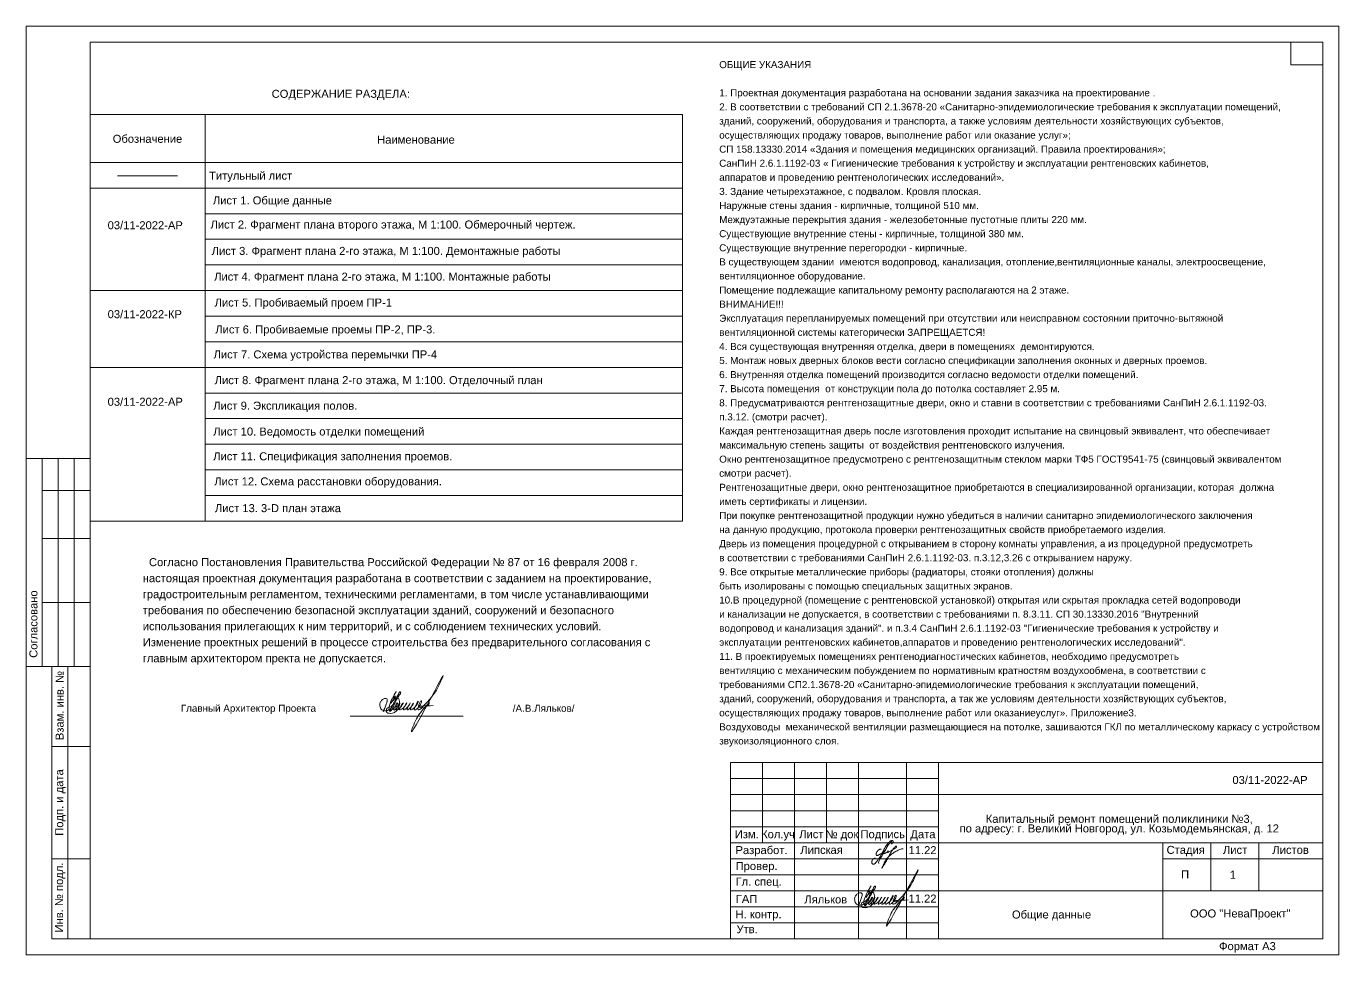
# Model space of a CAD drawing. Header units: metres. Extents: x 14591 to 15202, y 5442 to 5571.
# Drawn here: x 14635.02 to 14676.02, y 5478.8 to 5507.8 of the extents above; entities that cross this region are included whole.
import ezdxf
from ezdxf.enums import TextEntityAlignment as Align

# ---------------------------------------------------------------- set-up
doc = ezdxf.new("R2010")
doc.units = ezdxf.units.M
doc.header["$MEASUREMENT"] = 0
for name, color, linetype, lineweight in [('Level 1', 7, 'Continuous', 0), ('Level 17', 7, 'Continuous', 0), ('Level 50', 7, 'Continuous', 0), ('Level 63', 7, 'Continuous', 0), ('ВК', 7, 'Continuous', 0)]:
    doc.layers.add(name, color=color, linetype=linetype, lineweight=lineweight)
doc.styles.add('ARIAL', font='arial.ttf')
doc.styles.add('Style-Arial', font='arial.ttf')
doc.styles.add('Style-Arial Narrow', font='ARIALN.TTF')

# ---------------------------------------------------------------- blocks, each defined once
blk = doc.blocks.new('*U150')
at = {"layer": 'Level 50', "color": 7, "linetype": 'Continuous', "lineweight": 0}
for p, q in [((-20.487, 14.5), (20.513, 14.5)), ((-20.487, -14.5), (-20.487, 14.5)), ((20.513, 14.5), (20.513, -14.5)), ((20.513, -14.5), (-20.487, -14.5))]:
    blk.add_line(p, q, dxfattribs=at)
at = {"layer": 'Level 50', "color": 7, "linetype": 'Continuous', "lineweight": 13}
for p, q in [((-18.487, 14), (20.013, 14)), ((-18.487, 14), (-18.487, -14)), ((19.013, 14), (19.013, 13.3)), ((20.013, 14), (20.013, -14)), ((19.013, 13.3), (20.013, 13.3)), ((-18.926, -14), (20.013, -14))]:
    blk.add_line(p, q, dxfattribs=at)
at = {"layer": 'Level 63', "color": 7, "linetype": 'Continuous', "lineweight": 13}
for p, q in [((-20.487, 1), (-18.487, 1)), ((-20.487, 1), (-20.487, -5.5)), ((-19.987, 1), (-19.987, -5.5)), ((-19.487, 1), (-19.487, -5.5)), ((-18.987, 1), (-18.987, -5.5)), ((-19.987, 0), (-18.487, 0)), ((-19.987, -1.5), (-18.487, -1.5)), ((-19.987, -3.5), (-18.487, -3.5)), ((-20.487, -5.5), (-18.487, -5.5)), ((-19.687, -5.5), (-18.487, -5.5)), ((-19.187, -14), (-19.187, -5.5)), ((-19.687, -8), (-18.487, -8)), ((1.513, -8.5), (20.013, -8.5)), ((1.513, -8.5), (1.513, -14)), ((2.513, -8.5), (2.513, -11)), ((3.513, -8.5), (3.513, -14)), ((4.513, -8.5), (4.513, -11)), ((5.513, -8.5), (5.513, -14)), ((7.013, -8.5), (7.013, -14)), ((8.013, -8.5), (8.013, -14)), ((8.013, -9.5), (20.013, -9.5)), ((1.513, -10.5), (8.013, -10.5)), ((1.513, -11), (8.013, -11)), ((8.013, -11), (20.013, -11)), ((-19.687, -11.5), (-18.487, -11.5)), ((15.013, -11.5), (20.013, -11.5)), ((8.013, -12.5), (20.013, -12.5))]:
    blk.add_line(p, q, dxfattribs=at)
at = {"layer": 'Level 63', "color": 7, "linetype": 'Continuous', "lineweight": 0}
for p, q in [((1.513, -9), (8.013, -9)), ((1.513, -9.5), (8.013, -9.5)), ((1.513, -10), (8.013, -10)), ((1.513, -11.5), (8.013, -11.5)), ((1.513, -12), (8.013, -12)), ((1.513, -12.5), (8.013, -12.5)), ((1.513, -13), (8.013, -13)), ((1.513, -13.5), (8.013, -13.5))]:
    blk.add_line(p, q, dxfattribs=at)
at = {"layer": 'Level 63', "color": 7, "linetype": 'Continuous', "lineweight": 13, "flags": 128}
for points in [[(-18.487, -14), (-19.687, -14), (-19.687, -5.5)], [(15.013, -11), (15.013, -14)], [(16.513, -11), (16.513, -12.5)], [(18.013, -11), (18.013, -12.5)]]:
    blk.add_lwpolyline(points, dxfattribs=at)
at = {"layer": 'Level 63', "color": 7, "linetype": 'Continuous', "lineweight": 0, "style": 'Style-Arial'}
for s, p in [('Согласовано', (-20.263, -4.173)), ('Взам. инв. №', (-19.445, -6.716)), ('Подп. и дата', (-19.457, -9.745)), ('Инв. № подл.', (-19.462, -12.713))]:
    blk.add_text(s, height=0.25002, rotation=90, dxfattribs=at).set_placement(p, align=Align.MIDDLE_CENTER)
for s, p in [('Изм.', (2.02, -10.735)), ('Кол.уч', (2.997, -10.735)), ('Лист', (4.036, -10.735)), ('№ док', (4.994, -10.735)), ('Подпись', (6.268, -10.735)), ('Дата', (7.524, -10.735)), ('Разработ.', (2.482, -11.231)), ('Стадия', (15.731, -11.225)), ('Лист', (17.276, -11.225)), ('Листов', (19.009, -11.225)), ('Провер.', (2.327, -11.729)), ('Гл. спец.', (2.393, -12.216)), ('ГАП', (2.014, -12.757)), ('Н. контр.', (2.388, -13.235)), ('ООО "НеваПроект"', (17.436, -13.211)), ('Утв.', (2.032, -13.702)), ('Формат А3', (17.66, -14.231))]:
    blk.add_text(s, height=0.25, dxfattribs=at).set_placement(p, align=Align.MIDDLE_CENTER)
blk = doc.blocks.new('формат_А3')
at = {"layer": 'Level 50', "color": 7, "linetype": 'Continuous', "lineweight": 13}
blk.add_blockref('*U150', (20.487, -14.5), dxfattribs=at)
blk = doc.blocks.new('*U194')
at = {"layer": 'Level 1', "color": 5, "linetype": 'Continuous', "lineweight": 0}
for points, knots in [([(0.306, 0.776), (0.338, 0.808), (0.397, 0.875), (0.429, 0.933), (0.429, 0.965), (0.42, 1.007), (0.389, 1.038), (0.332, 1.045), (0.263, 1.027), (0.213, 1.007), (0.118, 0.929), (0.06, 0.874), (-0.031, 0.753), (-0.11, 0.623), (-0.214, 0.445), (-0.303, 0.264), (-0.383, 0.11), (-0.478, -0.059), (-0.639, -0.303), (-0.752, -0.465), (-0.872, -0.638), (-0.988, -0.735), (-1.017, -0.735), (-1.061, -0.743), (-1.139, -0.715), (-1.158, -0.689), (-1.176, -0.645), (-1.176, -0.576), (-1.169, -0.519), (-1.149, -0.433), (-1.081, -0.354), (-1.035, -0.336), (-0.993, -0.308), (-0.956, -0.297), (-0.92, -0.293), (-0.909, -0.307), (-0.916, -0.318)], [0, 0, 0, 0, 0.032258, 0.064516, 0.096774, 0.129032, 0.16129, 0.193548, 0.225806, 0.258065, 0.290323, 0.322581, 0.354839, 0.387097, 0.419355, 0.451613, 0.483871, 0.516129, 0.548387, 0.580645, 0.612903, 0.645161, 0.677419, 0.709677, 0.741935, 0.774194, 0.806452, 0.83871, 0.870968, 0.903226, 0.935484, 0.967742, 0.983871, 0.991935, 0.995968, 1, 1, 1, 1]), ([(0.324, 0.97), (0.325, 0.97), (0.327, 0.977), (0.319, 0.976), (0.313, 0.973), (0.304, 0.967), (0.289, 0.95), (0.206, 0.881), (0.152, 0.82), (0.093, 0.753), (-0.006, 0.617), (-0.174, 0.288), (-0.312, 0.065), (-0.539, -0.325), (-0.642, -0.514), (-0.687, -0.643), (-0.64, -0.686)], [0, 0, 0, 0, 0.005306, 0.009091, 0.012718, 0.03509, 0.04357, 0.143713, 0.287425, 0.431138, 0.57485, 0.718563, 0.862275, 0.934132, 0.97006, 1, 1, 1, 1])]:
    blk.add_open_spline(points, degree=3, knots=knots, dxfattribs=at)
blk.add_open_spline([(-0.466, 0.375), (-0.477, 0.405), (-0.522, 0.405), (-0.564, 0.389), (-0.626, 0.36), (-0.677, 0.321), (-0.751, 0.252), (-0.803, 0.178), (-0.835, 0.121), (-0.851, 0.046), (-0.851, -0.036), (-0.83, -0.076), (-0.798, -0.084), (-0.77, -0.084), (-0.711, -0.062), (-0.657, -0.037), (-0.529, 0.033), (-0.308, 0.141), (-0.219, 0.237), (-0.169, 0.317), (-0.193, 0.317), (-0.298, 0.134), (-0.31, 0.076), (-0.31, 0.056), (-0.266, 0.056), (-0.23, 0.056), (-0.158, 0.094), (-0.083, 0.14), (-0.024, 0.179), (0.022, 0.211), (0.057, 0.251), (0.057, 0.266), (0.032, 0.232), (0.004, 0.173), (-0.002, 0.145), (0.03, 0.145), (0.108, 0.188), (0.241, 0.256), (0.325, 0.302), (0.438, 0.365), (0.547, 0.44), (0.612, 0.48), (0.654, 0.521), (0.679, 0.566), (0.679, 0.617), (0.679, 0.634), (0.648, 0.626), (0.594, 0.589), (0.512, 0.517), (0.448, 0.428), (0.37, 0.31), (0.317, 0.235), (0.239, 0.11), (0.158, -0.046), (0.088, -0.178), (-0.026, -0.403), (-0.22, -0.74), (-0.324, -0.893), (-0.414, -0.996), (-0.414, -1.046), (-0.377, -1.018), (-0.317, -0.817), (-0.236, -0.634), (-0.15, -0.464), (-0.087, -0.376), (0.011, -0.254), (0.138, -0.127), (0.215, -0.06), (0.339, 0.033), (0.462, 0.119), (0.577, 0.204), (0.723, 0.281), (0.876, 0.347), (1.008, 0.391), (1.08, 0.409), (1.176, 0.43)], degree=3, dxfattribs=at)

msp = doc.modelspace()

# ---------------------------------------------------------------- linework, layer by layer
at = {"color": 7, "linetype": 'Continuous', "lineweight": 13}
for p, q in [((14640.61127922, 5505.04343443), (14640.61127922, 5492.34343443)), ((14655.52377904, 5505.04343443), (14655.52377904, 5492.34343443))]:
    msp.add_line(p, q, dxfattribs=at)
at = {"color": 5, "linetype": 'Continuous', "lineweight": 0}
for points in [[(14646.16844602, 5486.38681131), (14646.27111142, 5486.62162913), (14646.29629478, 5486.71561469), (14646.29629478, 5486.7688186), (14646.26506744, 5486.80004594), (14646.21578717, 5486.80004594), (14646.1384409, 5486.75539005), (14646.08368838, 5486.68560172), (14646.06923671, 5486.64521339), (14646.06923671, 5486.57659678), (14646.0862842, 5486.51297468), (14646.12912108, 5486.45227704), (14646.17838304, 5486.42383563), (14646.24514566, 5486.41269251), (14646.31319782, 5486.43092703), (14646.37167393, 5486.45752316), (14646.41178097, 5486.48852294), (14646.48314474, 5486.61212862), (14646.54933865, 5486.74819212), (14646.60306412, 5486.8586199), (14646.65929356, 5486.95601213), (14646.69650702, 5487.00817305), (14646.71387108, 5487.01282574), (14646.72056457, 5486.98784529), (14646.70955253, 5486.94674779), (14646.67707969, 5486.90190759), (14646.48585271, 5486.53347697), (14646.42508471, 5486.42822371), (14646.37957039, 5486.40194601), (14646.367397, 5486.42303095), (14646.36174367, 5486.44412944), (14646.35425155, 5486.51960013), (14646.3873752, 5486.64321927), (14646.48221728, 5486.84991235), (14646.58047945, 5487.02010741), (14646.48342573, 5486.82279459), (14646.54656816, 5486.87838769), (14646.41779594, 5486.65534767), (14646.51854631, 5486.78587183), (14646.59271731, 5486.82869448), (14646.64896316, 5486.81362345), (14646.67576178, 5486.7534949), (14646.68367214, 5486.65657439), (14646.61289302, 5486.43375441), (14646.52512579, 5486.36946562), (14646.46056679, 5486.34253235), (14646.3613618, 5486.33878025), (14646.29258332, 5486.36794135), (14646.28006845, 5486.38961774), (14646.27251215, 5486.44023234), (14646.28628005, 5486.49161483), (14646.36199555, 5486.51919911), (14646.51489792, 5486.65617249), (14646.39940411, 5486.428944), (14646.45886235, 5486.46327224), (14646.61309969, 5486.61750957), (14646.62521874, 5486.66273851), (14646.50005142, 5486.44594234), (14646.63301675, 5486.54692789), (14646.70137394, 5486.66983761), (14646.5840192, 5486.43680977), (14646.74588626, 5486.56440705), (14646.80434397, 5486.66983761), (14646.68113798, 5486.45225974), (14646.84724888, 5486.55826665), (14646.91372713, 5486.66983761), (14646.80393334, 5486.44998673), (14646.97380595, 5486.58648157), (14647.02131707, 5486.66983761), (14646.91970054, 5486.4531869), (14647.11729207, 5486.64522835), (14647.12216229, 5486.65744407), (14647.02369405, 5486.46513564), (14647.26785255, 5486.69209652), (14647.27051776, 5486.70204325), (14647.14643396, 5486.46158179), (14647.36550431, 5486.69218862), (14647.36550431, 5486.72113369), (14647.25629542, 5486.47329677), (14647.55655026, 5486.69815332), (14647.90060903, 5487.19123054), (14648.03556402, 5487.48175091), (14647.05806405, 5485.78867129), (14647.24117661, 5486.22065192), (14647.46591171, 5486.51124377), (14647.61905375, 5486.66438582), (14647.56343628, 5486.56805353), (14647.293371, 5486.53568374), (14647.73607014, 5486.57824771)], [(14661.00338135, 5480.31748939), (14661.10604676, 5480.55230721), (14661.13123011, 5480.64629277), (14661.13123011, 5480.69949668), (14661.10000277, 5480.73072402), (14661.0507225, 5480.73072402), (14660.97337623, 5480.68606813), (14660.91862371, 5480.61627981), (14660.90417204, 5480.57589147), (14660.90417204, 5480.50727486), (14660.92121953, 5480.44365277), (14660.96405642, 5480.38295512), (14661.01331837, 5480.35451371), (14661.08008099, 5480.34337059), (14661.14813315, 5480.36160511), (14661.20660926, 5480.38820124), (14661.2467163, 5480.41920102), (14661.31808008, 5480.5428067), (14661.38427399, 5480.67887021), (14661.43799946, 5480.78929798), (14661.49422889, 5480.88669022), (14661.53144235, 5480.93885113), (14661.54880642, 5480.94350382), (14661.5554999, 5480.91852338), (14661.54448786, 5480.87742588), (14661.51201502, 5480.83258567), (14661.32078804, 5480.46415506), (14661.26002004, 5480.35890179), (14661.21450573, 5480.33262409), (14661.20233233, 5480.35370904), (14661.19667901, 5480.37480753), (14661.18918689, 5480.45027821), (14661.22231054, 5480.57389735), (14661.31715262, 5480.78059043), (14661.41541478, 5480.95078549), (14661.31836106, 5480.75347267), (14661.38150349, 5480.80906577), (14661.25273127, 5480.58602575), (14661.35348164, 5480.71654991), (14661.42765264, 5480.75937256), (14661.4838985, 5480.74430153), (14661.51069711, 5480.68417298), (14661.51860747, 5480.58725248), (14661.44782835, 5480.36443249), (14661.36006112, 5480.30014371), (14661.29550212, 5480.27321043), (14661.19629713, 5480.26945833), (14661.12751865, 5480.29861943), (14661.11500378, 5480.32029582), (14661.10744749, 5480.37091043), (14661.12121538, 5480.42229291), (14661.19693088, 5480.44987719), (14661.34983325, 5480.58685057), (14661.23433944, 5480.35962209), (14661.29379769, 5480.39395032), (14661.44803502, 5480.54818765), (14661.46015408, 5480.59341659), (14661.33498675, 5480.37662042), (14661.46795209, 5480.47760597), (14661.53630927, 5480.6005157), (14661.41895454, 5480.36748786), (14661.58082159, 5480.49508513), (14661.63927931, 5480.6005157), (14661.51607332, 5480.38293782), (14661.68218421, 5480.48894473), (14661.74866247, 5480.6005157), (14661.63886867, 5480.38066482), (14661.80874129, 5480.51715965), (14661.8562524, 5480.6005157), (14661.75463588, 5480.38386498), (14661.95222741, 5480.57590643), (14661.95709762, 5480.58812215), (14661.85862938, 5480.39581373), (14662.10278788, 5480.6227746), (14662.1054531, 5480.63272133), (14661.9813693, 5480.39225987), (14662.20043964, 5480.6228667), (14662.20043964, 5480.65181177), (14662.09123076, 5480.40397486), (14662.39148559, 5480.6288314), (14662.73554437, 5481.12190863), (14662.87049936, 5481.41242899), (14661.89299938, 5479.71934937), (14662.07611194, 5480.15133), (14662.30084704, 5480.44192185), (14662.45398909, 5480.5950639), (14662.39837162, 5480.49873161), (14662.12830633, 5480.46636183), (14662.57100548, 5480.50892579)]]:
    msp.add_spline(points, degree=3, dxfattribs=at)
at = {"layer": 'Level 1', "color": 7, "linetype": 'Continuous', "lineweight": 0}
msp.add_line((14645.14434569, 5486.25008245), (14648.66796814, 5486.25008245), dxfattribs=at)
at = {"layer": 'Level 17', "color": 7, "linetype": 'Continuous', "lineweight": 13}
msp.add_line((14637.87717516, 5503.12997372), (14639.74899677, 5503.12997372), dxfattribs=at)
at = {"layer": 'ВК', "color": 7, "lineweight": 13}
msp.add_line((14637.02377904, 5502.74343443), (14655.52377904, 5502.74343443), dxfattribs=at)
at = {"layer": 'ВК', "color": 7, "linetype": 'Continuous', "lineweight": 0}
for p, q in [((14640.61127922, 5501.94343443), (14655.52377904, 5501.94343443)), ((14640.61127922, 5501.14343443), (14655.52377904, 5501.14343443)), ((14640.61127922, 5500.34343443), (14655.52377904, 5500.34343443)), ((14637.02377904, 5499.54343443), (14655.52377904, 5499.54343443)), ((14640.61127922, 5498.74343443), (14655.52377904, 5498.74343443)), ((14640.61127922, 5497.94343443), (14655.52377904, 5497.94343443)), ((14637.02377904, 5497.14343443), (14655.52377904, 5497.14343443)), ((14640.61127922, 5496.34343443), (14655.52377904, 5496.34343443)), ((14640.61127922, 5495.54343443), (14655.52377904, 5495.54343443)), ((14640.61127922, 5494.74343443), (14655.52377904, 5494.74343443)), ((14640.61127922, 5493.94343443), (14655.52377904, 5493.94343443)), ((14640.61127922, 5493.14343443), (14655.52377904, 5493.14343443))]:
    msp.add_line(p, q, dxfattribs=at)
at = {"layer": 'ВК', "color": 7, "linetype": 'Continuous', "lineweight": 13}
msp.add_line((14637.02377904, 5492.34343443), (14655.52377904, 5492.34343443), dxfattribs=at)
at = {"layer": 'ВК', "color": 7, "linetype": 'Continuous', "lineweight": 13, "flags": 128}
for points in [[(14637.02377904, 5505.04343443), (14655.52377904, 5505.04343443)], [(14637.02377904, 5503.54343443), (14655.52377904, 5503.54343443)]]:
    msp.add_lwpolyline(points, dxfattribs=at)

# ---------------------------------------------------------------- block references
at = {"layer": 'Level 1', "color": 5, "linetype": 'Continuous', "lineweight": 0, "xscale": 0.4141646088358931, "yscale": 0.4141646088358931, "zscale": 0.4141646088358931}
msp.add_blockref('*U194', (14661.92500871, 5481.93346194), dxfattribs=at)
at = {"layer": 'Level 50', "color": 7, "linetype": 'Continuous', "lineweight": 13}
msp.add_blockref('формат_А3', (14635.02377904, 5507.79848889), dxfattribs=at)

# ---------------------------------------------------------------- texts
at = {"color": 7, "linetype": 'Continuous', "lineweight": 0, "style": 'Style-Arial'}
for s, p in [('03/11-2022-АР', (14637.56632232, 5501.58340388)), ('03/11-2022-КР', (14637.56632232, 5498.80534391)), ('03/11-2022-АР', (14637.56632232, 5496.0701002))]:
    msp.add_text(s, height=0.25, dxfattribs=at).set_placement(p, align=Align.MIDDLE_LEFT)
msp.add_text('03/11-2022-АР', height=0.25, dxfattribs=at).set_placement((14672.70217823, 5484.38243262), align=Align.TOP_LEFT)
msp.add_text('Липская', height=0.25, dxfattribs=at).set_placement((14659.86828295, 5482.19799699), align=Align.TOP_CENTER)
at = {"color": 18, "linetype": 'Continuous', "lineweight": 13, "true_color": 0x000000, "style": 'ARIAL'}
for s, p in [('11.22', (14663.02183308, 5482.19016211)), ('П', (14671.22213622, 5481.43308009)), ('11.22', (14663.02183308, 5480.67770663))]:
    msp.add_text(s, height=0.25, dxfattribs=at).set_placement(p, align=Align.TOP_CENTER)
at = {"color": 7, "lineweight": 13, "style": 'Style-Arial'}
for s, p in [('1', (14672.61776328, 5481.42212319)), ('Ляльков', (14659.33040353, 5480.6511293))]:
    msp.add_text(s, height=0.25, dxfattribs=at).set_placement(p, align=Align.TOP_LEFT)
at = {"color": 7, "linetype": 'Continuous', "lineweight": 13, "char_height": 0.25, "attachment_point": 5, "line_spacing_factor": 0.6, "style": 'Style-Arial'}
for s, insert in [('Лист 2. Фрагмент плана второго этажа, М 1:100. Обмерочный чертеж.', (14646.48045637, 5501.56805554)), ('Лист 3. Фрагмент плана 2-го этажа, М 1:100. Демонтажные работы ', (14646.26450878, 5500.7439727)), ('Лист 4. Фрагмент плана 2-го этажа, М 1:100. Монтажные работы ', (14646.14882258, 5499.94052387)), ('Лист 5. Пробиваемый проем ПР-1', (14643.67892208, 5499.13208966)), ('Лист 6. Пробиваемые проемы ПР-2, ПР-3.', (14644.367255, 5498.29191738)), ('Лист 7. Схема устройства перемычки ПР-4', (14644.367255, 5497.51103263)), ('Лист 8. Фрагмент плана 2-го этажа, М 1:100. Отделочный план', (14646.03313637, 5496.70770828)), ('Лист 9. Экспликация полов. ', (14643.11636752, 5495.91159244)), ('Лист 10. Ведомость отделки помещений', (14644.16277401, 5495.10485157)), ('\\pt10.5;Лист 11. Спецификация заполнения проемов. ', (14644.59796319, 5494.32910013)), ('Лист 12. Схема расстановки оборудования.', (14644.45252911, 5493.54554596)), ('Лист 13. 3-D план этажа ', (14642.88580734, 5492.74554596)), ('Общие данные', (14667.05212345, 5480.01941615))]:
    msp.add_mtext(s, dxfattribs=dict(at, insert=insert))
at = {"linetype": 'Continuous', "lineweight": 0, "insert": (14669.16724061, 5482.85608411), "char_height": 0.25, "attachment_point": 5, "line_spacing_factor": 0.72, "style": 'Style-Arial'}
msp.add_mtext('Капитальный ремонт помещений поликлиники №3, \\Pпо адресу: г. Великий Новгород, ул. Козьмодемьянская, д. 12', dxfattribs=at)
at = {"layer": 'Level 1', "color": 7, "linetype": 'Continuous', "lineweight": 0, "style": 'Style-Arial'}
for s, height, p in [('СОДЕРЖАНИЕ РАЗДЕЛА:', 0.25, (14642.69011703, 5505.81355228)), ('Главный Архитектор Проекта                                                                        /А.В.Ляльков/', 0.22, (14639.85246901, 5486.60615391))]:
    msp.add_text(s, height=height, dxfattribs=at).set_placement(p, align=Align.TOP_LEFT)
at = {"layer": 'Level 1', "color": 7, "linetype": 'Continuous', "lineweight": 13}
for s, insert, char_height, attachment_point, line_spacing_factor, style in [('ОБЩИЕ УКАЗАНИЯ\\P\\P1. Проектная документация разработана на основании задания заказчика на проектирование .\\P2. В соответствии с \\C250;\\c0;требований СП 2.1.3678-20 «Санитарно-эпидемиологические требования к эксплуатации помещений, \\Pзданий, сооружений, оборудования и транспорта, а также условиям деятельности хозяйствующих субъектов, \\Pосуществляющих продажу товаров, выполнение работ или оказание услуг»; \\PСП 158.13330.2014 «Здания и помещения медицинских организаций. Правила проектирования»; \\PСанПиН 2.6.1.1192-03 « Гигиенические требования к устройству и эксплуатации рентгеновских кабинетов, \\Pаппаратов и проведению рентгенологических исследований».\\P\\C7;3. Здание четырехэтажное, с подвалом. Кровля плоская.\\PНаружные стены здания - кирпичные, толщиной 510 мм.\\PМеждуэтажные перекрытия здания - железобетонные пустотные плиты 220 мм. \\PСуществующие внутренние стены - кирпичные, толщиной 380 мм.\\PСуществующие внутренние перегородки - кирпичные.\\PВ существующем здании  имеются водопровод, канализация, отопление,вентиляционные каналы, электроосвещение, \\Pвентиляционное оборудование.\\PПомещение подлежащие капитальному ремонту располагаются на 2 этаже.\\PВНИМАНИЕ!!!\\PЭксплуатация перепланируемых помещений при отсутствии или неисправном состоянии приточно-вытяжной \\Pвентиляционной системы категорически ЗАПРЕЩАЕТСЯ!\\P4. Вся существующая внутренняя отделка, двери в помещениях  демонтируются.\\P5. Монтаж новых дверных блоков вести согласно спецификации заполнения оконных и дверных проемов.\\P6. Внутренняя отделка помещений производится согласно ведомости отделки помещений.\\P7. Высота помещения  от конструкции пола до потолка составляет 2.95 м.\\P8. Предусматриваются рентгенозащитные двери, окно и ставни в соответствии с требованиями СанПиН 2.6.1.1192-03.  \\Pп.3.12. (смотри расчет).\\PКаждая рентгенозащитная дверь после изготовления проходит испытание на свинцовый эквивалент, что обеспечивает \\Pмаксимальную степень защиты  от воздействия рентгеновского излучения.\\PОкно рентгенозащитное предусмотрено с рентгенозащитным стеклом марки ТФ5 ГОСТ9541-75 (свинцовый эквивалентом \\Pсмотри расчет).\\PРентгенозащитные двери, окно рентгенозащитное приобретаются в специализированной организации, которая  должна \\Pиметь сертификаты и лицензии.\\PПри покупке рентгенозащитной продукции нужно убедиться в наличии санитарно эпидемиологического заключения \\Pна данную продукцию, протокола проверки рентгенозащитных свойств приобретаемого изделия.\\PДверь из помещения процедурной с открыванием в сторону комнаты управления, а из процедурной предусмотреть  \\Pв соответствии с требованиями СанПиН 2.6.1.1192-03. п.3.12,3.26 с открыванием наружу.\\P9. Все открытые металлические приборы (радиаторы, стояки отопления) должны \\Pбыть изолированы с помощью специальных защитных экранов.\\P10.В процедурной (помещение с рентгеновской установкой) открытая или скрытая прокладка сетей водопроводи \\Pи канализации не допускается, в соответствии с требованиями п. 8.3.11. СП 30.13330.2016 "Внутренний \\Pводопровод и канализация зданий". и п.3.4 СанПиН 2.6.1.1192-03 "Гигиенические требования к устройству и \\Pэксплуатации рентгеновских кабинетов,аппаратов и проведению рентгенологических исследований". \\P11. \\C250;\\c0;В проектируемых помещениях рентгенодиагностических кабинетов, необходимо предусмотреть\\Pвентиляцию с механическим побуждением по нормативным кратностям воздухообмена, в соответствии с \\Pтребованиями СП2.1.3678-20 «Санитарно-эпидемиологические требования к эксплуатации помещений, \\Pзданий, сооружений, оборудования и транспорта, а так же условиям деятельности хозяйствующих субъектов, \\Pосуществляющих продажу товаров, выполнение работ или оказаниеуслуг». Приложение3. \\PВоздуховоды  механической вентиляции размещающиеся на потолке, зашиваются ГКЛ по металлическому каркасу с устройством\\Pзвукоизоляционного слоя.\\P', (14656.67091025, 5506.7105933), 0.22, 1, 1.2, 'Style-Arial'), ('\\fArial|b0|i0|c204204|p39;Обозначение', (14638.81078142, 5504.28179343), 0.25, 5, 0.6, 'Style-Arial Narrow'), ('\\fArial|b0|i0|c204204|p39;Наименование', (14647.19778583, 5504.2553031), 0.25, 5, 0.6, 'Style-Arial Narrow'), ('\\fArial|b0|i0|c204204|p39;Титульный лист', (14642.03294497, 5503.09567495), 0.25, 5, 0.6, 'Style-Arial Narrow'), ('  Согласно Постановления Правительства Российской Федерации № 87 от 16 февраля 2008 г.\\Pнастоящая проектная документация разработана в соответствии с заданием на проектирование, \\Pградостроительным регламентом, техническими регламентами, в том числе устанавливающими \\Pтребования по обеспечению безопасной эксплуатации зданий, сооружений и безопасного \\Pиспользования прилегающих к ним территорий, и с соблюдением технических условий.\\PИзменение проектных решений в процессе строительства без предварительного согласования с \\Pглавным архитектором пректа не допускается.', (14638.66278513, 5491.18525175), 0.25, 1, 1.2, 'Style-Arial')]:
    msp.add_mtext(s, dxfattribs=dict(at, insert=insert, char_height=char_height, attachment_point=attachment_point, line_spacing_factor=line_spacing_factor, style=style))
at = {"layer": 'Level 17', "color": 7, "linetype": 'Continuous', "lineweight": 0, "insert": (14642.71250491, 5502.32327169), "char_height": 0.25, "attachment_point": 5, "line_spacing_factor": 0.6, "style": 'Style-Arial'}
msp.add_mtext('Лист 1. Общие данные', dxfattribs=at)

doc.saveas('drawing.dxf')
